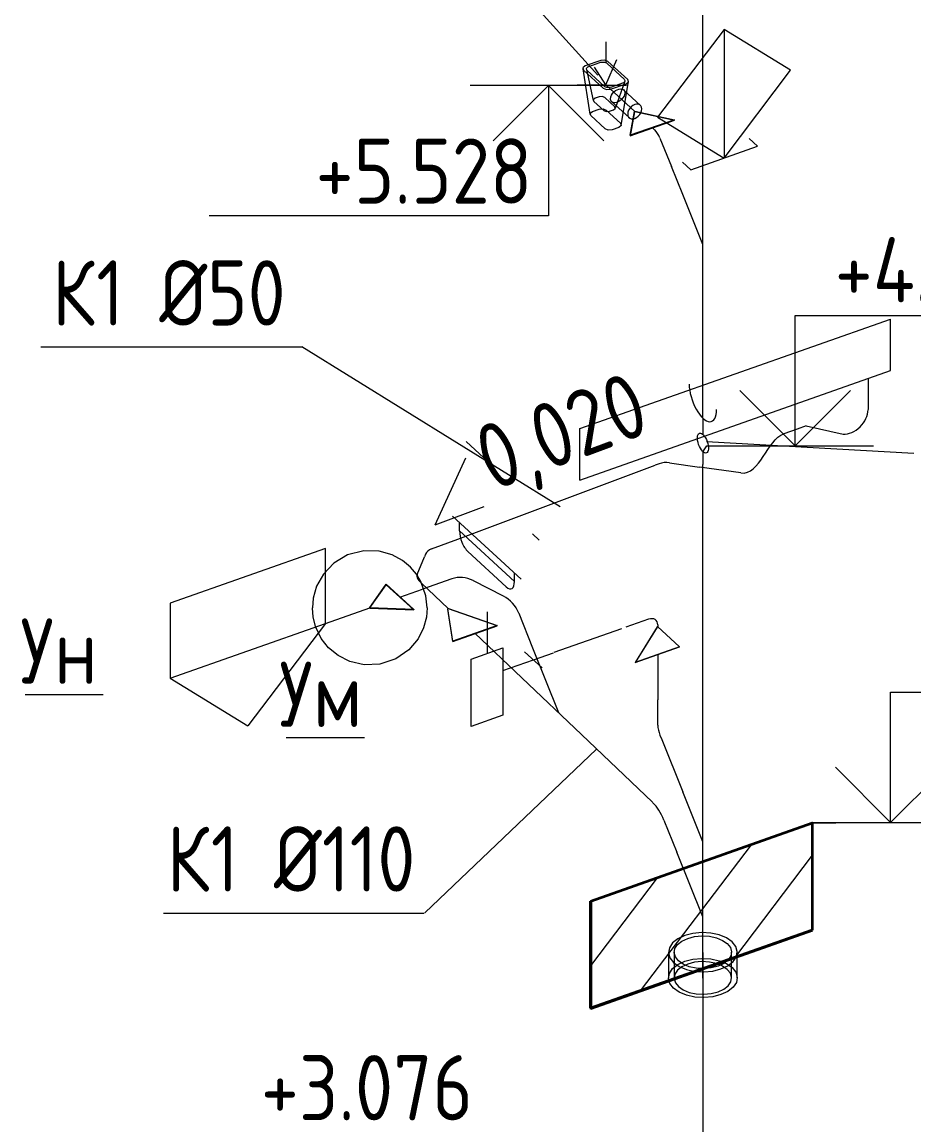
# Model space of a CAD drawing. Header units: millimetres. Extents: x 56023 to 81647, y 35036 to 59756.
# Drawn here: x 56595 to 58304, y 48591 to 50705 of the extents above; entities that cross this region are included whole.
import ezdxf

# ---------------------------------------------------------------- set-up
doc = ezdxf.new("R2010")
doc.units = ezdxf.units.MM
for name, color, linetype, lineweight in [('Арматура трубопроводов', 7, 'Continuous', 20), ('Высотные отметки', 7, 'Continuous', 9), ('Гибкие трубы', 7, 'Continuous', 20), ('Марки сантехнических приборов', 7, 'Continuous', 20), ('Марки соединительных деталей трубопроводов', 7, 'Continuous', 20), ('Марки труб', 7, 'Continuous', 20), ('Обобщенные модели', 7, 'Continuous', 20), ('Сантехнические приборы', 7, 'Continuous', 20), ('Соединительные детали трубопроводов', 7, 'Continuous', 20), ('Типовые аннотации', 7, 'Continuous', 20), ('Трубы', 7, 'Continuous', 20)]:
    doc.layers.add(name, color=color, linetype=linetype, lineweight=lineweight)
doc.styles.add('GOST Common', font='GOST Common.ttf', dxfattribs={"width": 0.9, "height": 125})
doc.styles.add('ISOCPEUR', font='isocpeur.ttf', dxfattribs={"width": 0.85, "height": 125})

# ---------------------------------------------------------------- blocks, each defined once
blk = doc.blocks.new('VK__SAN__Поддон душевой в ПУИ 800 х 800 с краном_ГОСТ_R21 - 900x900 С Краном-2723691-О_Схема систем К1_К2_ АБК')
at = {"layer": 'Сантехнические приборы', "lineweight": 9}
for p, q in [((57663.5, 49925.4), (58258.7, 50135.4)), ((58258.7, 50036.8), (58258.7, 50135.4)), ((57663.5, 49826.8), (58258.7, 50036.8)), ((58216.1, 50021.8), (58216.1, 50013.6)), ((57663.5, 49826.8), (57663.5, 49925.4))]:
    blk.add_line(p, q, dxfattribs=at)
blk = doc.blocks.new('VK__SAN__СПМ_Сифон с выпуском для мелких душевых поддонов_ГОСТ_R21 - тип СПМ-1352582-О_Схема систем К1_К2_ АБК')
at = {"layer": 'Сантехнические приборы', "lineweight": 9}
for p, q in [((58217.4, 46762.2), (58217.4, 46747.4)), ((58217.4, 46747.4), (58217.4, 46710.2)), ((58081.3, 46673.1), (58055.8, 46664.1)), ((58098.4, 46679.1), (58081.3, 46673.1)), ((58098.4, 46679.1), (58169.5, 46663.3))]:
    blk.add_line(p, q, dxfattribs=at)
blk.add_ellipse((58183.4, 46698.2), major_axis=(27.1, 29.4), ratio=0.698561, start_param=3.642491, end_param=5.634278, dxfattribs=at)
blk = doc.blocks.new('VK__SAN__Смеситель двухрукояточный с аэратором настенный_ГОСТ_R21 - Для душа-2723659-О_Схема систем К1_К2_ АБК')
at = {"layer": 'Сантехнические приборы', "lineweight": 9}
for p, q in [((57936, 47444), (57808.5, 47275.8)), ((57936, 47444), (57936, 47197.5)), ((58063.5, 47365.8), (57936, 47444)), ((57936, 47197.5), (58063.5, 47365.8)), ((57808.5, 47275.8), (57936, 47197.5)), ((57999.8, 47220), (57984, 47234.6)), ((57872.2, 47175), (57999.8, 47220)), ((57872.2, 47175), (57856.4, 47189.6))]:
    blk.add_line(p, q, dxfattribs=at)
blk = doc.blocks.new('VK__SAN__Унитаз подвесной с инсталляцией_R21 - Унитаз подвесной с инсталляцией-3936686-О_Схема систем К1_К2_ АБК')
at = {"layer": 'Сантехнические приборы', "lineweight": 9}
for p, q in [((57445.5, 49900.4), (57487.6, 49861.6)), ((57176.1, 49551.9), (57261.1, 49581.9))]:
    blk.add_line(p, q, dxfattribs=at)
blk = doc.blocks.new('VK__SAN__Умывальник полукруглый с гофрированным выпуском_ГОСТ_R21 - Умывальник 3-й величиныс гофрированным выпуском-3695596-О_Схема систем К1_К2_ АБК')
at = {"layer": 'Сантехнические приборы', "lineweight": 9}
blk.add_line((57572.6, 49723.9), (57585.8, 49711.8), dxfattribs=at)
blk = doc.blocks.new('VK__SAN__СБУ_Сифон бутылочный унифицированный_ГОСТ_R21 - С гофрированным выпуском_ DN40-2017988-О_Схема систем К1_К2_ АБК')
at = {"layer": 'Сантехнические приборы', "lineweight": 9}
for p, q in [((57485.7, 49574), (57485.7, 49494.3)), ((57455, 49483.5), (57516.3, 49505.1)), ((57516.3, 49505.1), (57516.3, 49376.1)), ((57574.7, 49482.1), (57613.2, 49495.7)), ((57455, 49354.5), (57455, 49483.5)), ((57516.3, 49461.5), (57574.7, 49482.1)), ((57516.3, 49376.1), (57455, 49354.5))]:
    blk.add_line(p, q, dxfattribs=at)
at = {"layer": 'Сантехнические приборы'}
blk.add_line((57557.4, 49497.5), (57591.1, 49466.5), dxfattribs=at)
blk = doc.blocks.new('ADSK_ППР_Переход канализационный - Переход канализационный-1355789-О_Схема систем К1_К2_ АБК')
at = {"layer": 'Соединительные детали трубопроводов', "color": 24, "true_color": 0xa52900}
for p, q in [((57269.8, 46413.1), (57301.6, 46457.5)), ((57269.8, 46412.3), (57301.6, 46456.7)), ((57301.6, 46456.7), (57301.6, 46457.5)), ((57301.6, 46457.5), (57354.2, 46409)), ((57354.2, 46408.2), (57301.6, 46456.7)), ((57269.8, 46413.1), (57269.8, 46412.3)), ((57270.4, 46412.6), (57269.8, 46413.1)), ((57269.8, 46412.3), (57270.4, 46411.8)), ((57270.4, 46411.8), (57270.4, 46412.6)), ((57354.2, 46409), (57270.4, 46412.6)), ((57270.4, 46411.8), (57354.2, 46408.2)), ((57354.2, 46409), (57354.2, 46408.2))]:
    blk.add_line(p, q, dxfattribs=at)
for points in [[(57380.1, 46412.5, 0), (57377.7, 46435.5, 0), (57368.1, 46462.5, 0), (57359.4, 46476.7, 0), (57348, 46490.1, 0), (57332.8, 46502.8, 0), (57312.9, 46513.8, 0), (57287.8, 46521, 0), (57258.4, 46521.8, 0), (57227.5, 46513.9, 0), (57200.8, 46497.9, 0), (57181, 46477, 0), (57168.2, 46454, 0), (57161.6, 46430.8, 0), (57160.1, 46412.5, 0)], [(57380.1, 46412.5, 0), (57378.6, 46394.3, 0), (57373.2, 46374.2, 0), (57362.5, 46352.8, 0), (57345, 46331.9, 0), (57320.1, 46314.5, 0), (57289.4, 46304.2, 0), (57259.1, 46303, 0), (57231.9, 46309.3, 0), (57209.2, 46320.8, 0), (57191.1, 46335.9, 0), (57177.1, 46353.7, 0), (57166.2, 46376.4, 0), (57161.5, 46395.2, 0), (57160.1, 46411.9, 0), (57160.1, 46412.5, 0)]]:
    blk.add_polyline3d(points, dxfattribs=at)
blk = doc.blocks.new('ADSK_ППР_Отвод канализационный_Составной - Отвод раструбный-3766454-О_Схема систем К1_К2_ АБК')
at = {"layer": 'Соединительные детали трубопроводов', "color": 24, "true_color": 0xa52900}
for p, q in [((57803.8, 46042.9), (57802.9, 46043.8)), ((57824.8, 46009.7), (57849.6, 45948.1))]:
    blk.add_line(p, q, dxfattribs=at)
blk.add_ellipse((57803.2, 45995.9), major_axis=(-19.3, 54.6), ratio=0.432419, start_param=4.813292, end_param=5.578693, dxfattribs=at)
blk = doc.blocks.new('ADSK_ППР_Тройник канализационный_Составной - Тройник канализационный-V2-О_Схема систем К1_К2_ АБК')
at = {"layer": 'Соединительные детали трубопроводов', "color": 24, "true_color": 0xa52900}
for p, q in [((57899.5, 45824.3), (57849.6, 45948.1)), ((57899.5, 45756.1), (57899.5, 45934.4))]:
    blk.add_line(p, q, dxfattribs=at)
blk = doc.blocks.new('ADSK_ППР_Тройник канализационный_Составной - Тройник канализационный-3766456-О_Схема систем К1_К2_ АБК')
at = {"layer": 'Соединительные детали трубопроводов', "color": 24, "true_color": 0xa52900}
for p, q in [((57899.5, 45968.1), (57860.8, 46064.2)), ((57899.5, 45934.4), (57899.5, 46042.9))]:
    blk.add_line(p, q, dxfattribs=at)
blk = doc.blocks.new('VK__SAN__HL21_Воронка капельная_HL_R21 - DN32-4023126-О_Схема систем К1_К2_ АБК')
at = {"layer": 'Сантехнические приборы', "color": 24, "lineweight": 9, "true_color": 0xa52900}
for p, q in [((57706.8, 47281.4), (57706.8, 47240.3)), ((57706.8, 47199.3), (57685.5, 47232.8)), ((57706.8, 47199.3), (57728, 47247.8)), ((57706.8, 47199.3), (57706.8, 47198.4)), ((57706.8, 47199.3), (57762.6, 47147.9))]:
    blk.add_line(p, q, dxfattribs=at)
at = {"layer": 'Сантехнические приборы', "color": 24, "true_color": 0xa52900}
for p, q in [((57697.4, 47245.7), (57667.7, 47235.2)), ((57674.6, 47234.3), (57695.8, 47241.8)), ((57709.6, 47239.9), (57742.2, 47209.9)), ((57749.1, 47209), (57711.2, 47243.9)), ((57663, 47229.8), (57676.7, 47142.6)), ((57664.4, 47227.4), (57702.3, 47192.5)), ((57669.9, 47228.7), (57682.9, 47168.9)), ((57704, 47196.4), (57671.3, 47226.4)), ((57716.1, 47190.6), (57745.9, 47201.1)), ((57739, 47202), (57717.7, 47194.5)), ((57743.5, 47205.8), (57725.3, 47153.8)), ((57736.8, 47121.8), (57750.5, 47205.4)), ((57694.3, 47176.1), (57686.6, 47173.4)), ((57724.2, 47157.1), (57705.3, 47174.6)), ((57773.4, 47159.6), (57741.1, 47189.3)), ((57681.4, 47147.9), (57694.2, 47152.4)), ((57684, 47167.1), (57703, 47149.6)), ((57708, 47150.6), (57735.3, 47125.4)), ((57714, 47148.2), (57721.6, 47150.9)), ((57718.5, 47166.7), (57751.7, 47136.1)), ((57705.6, 47114.9), (57678.2, 47140.1)), ((57732.1, 47117.5), (57719.3, 47113))]:
    blk.add_line(p, q, dxfattribs=at)
for points in [[(57667.7, 47235.2, 0), (57663.2, 47231.7, 0), (57664.4, 47227.4, 0)], [(57671.3, 47226.4, 0), (57670.4, 47227.6, 0), (57669.9, 47228.8, 0), (57669.9, 47230.1, 0), (57670.4, 47231.4, 0), (57671.4, 47232.5, 0), (57672.8, 47233.5, 0), (57674.6, 47234.3, 0)], [(57695.8, 47241.8, 0), (57697.8, 47242.3, 0), (57700, 47242.6, 0), (57702.3, 47242.6, 0), (57704.4, 47242.3, 0), (57706.5, 47241.7, 0), (57708.2, 47240.9, 0), (57709.6, 47239.9, 0)], [(57711.2, 47243.9, 0), (57705, 47246.4, 0), (57697.4, 47245.7, 0)], [(57702.3, 47192.5, 0), (57708.5, 47189.9, 0), (57716.1, 47190.6, 0)], [(57717.7, 47194.5, 0), (57715.7, 47194, 0), (57713.5, 47193.7, 0), (57711.3, 47193.7, 0), (57709.1, 47194, 0), (57707.1, 47194.6, 0), (57705.3, 47195.4, 0), (57704, 47196.4, 0)], [(57716.7, 47176, 0), (57718, 47179.3, 0), (57720, 47182.5, 0), (57722.6, 47185.4, 0), (57725.7, 47187.9, 0), (57728.9, 47189.7, 0), (57732.3, 47190.9, 0), (57735.5, 47191.3, 0), (57738.3, 47190.9, 0), (57740.7, 47189.8, 0), (57742.3, 47187.9, 0), (57743.3, 47185.4, 0)], [(57742.2, 47209.9, 0), (57743.2, 47208.7, 0), (57743.7, 47207.5, 0), (57743.6, 47206.2, 0), (57743.1, 47205, 0), (57742.1, 47203.8, 0), (57740.7, 47202.8, 0), (57739, 47202, 0)], [(57745.9, 47201.1, 0), (57750.3, 47204.6, 0), (57749.1, 47209, 0)], [(57686.6, 47173.4, 0), (57683, 47170.5, 0), (57684, 47167.1, 0)], [(57705.3, 47174.6, 0), (57700.3, 47176.6, 0), (57694.3, 47176.1, 0)], [(57716.2, 47173.2, 0), (57716.4, 47174.6, 0), (57716.7, 47176, 0)], [(57717, 47168.7, 0), (57716.3, 47170.8, 0), (57716.2, 47173.2, 0)], [(57742, 47177.5, 0), (57740, 47174.1, 0), (57737.3, 47171, 0), (57734.2, 47168.4, 0), (57730.8, 47166.4, 0), (57727.3, 47165.1, 0), (57723.9, 47164.7, 0), (57721, 47165.2, 0), (57718.6, 47166.6, 0), (57717, 47168.7, 0)], [(57743.4, 47182.8, 0), (57743, 47180.2, 0), (57742, 47177.5, 0)], [(57743.3, 47185.4, 0), (57743.4, 47184.2, 0), (57743.4, 47182.8, 0)], [(57678.2, 47140.1, 0), (57677, 47144.4, 0), (57681.4, 47147.9, 0)], [(57694.2, 47152.4, 0), (57701.7, 47153.1, 0), (57708, 47150.6, 0)], [(57703, 47149.6, 0), (57707.9, 47147.6, 0), (57714, 47148.2, 0)], [(57721.6, 47150.9, 0), (57725.2, 47153.7, 0), (57724.2, 47157.1, 0)], [(57776.2, 47152.7, 0), (57775.7, 47155.9, 0), (57774.3, 47158.6, 0), (57772.2, 47160.6, 0), (57769.4, 47161.7, 0), (57766.1, 47161.8, 0), (57762.6, 47161, 0), (57759, 47159.3, 0), (57755.8, 47156.9, 0), (57752.9, 47153.8, 0), (57750.8, 47150.3, 0), (57749.4, 47146.6, 0), (57749, 47143.1, 0)], [(57749, 47143.1, 0), (57749.4, 47139.8, 0), (57750.8, 47137.1, 0), (57752.9, 47135.2, 0), (57755.8, 47134.1, 0), (57759, 47133.9, 0), (57762.6, 47134.7, 0), (57766.1, 47136.4, 0), (57769.4, 47138.9, 0), (57772.2, 47142, 0), (57774.3, 47145.5, 0), (57775.7, 47149.1, 0), (57776.2, 47152.7, 0)], [(57719.3, 47113, 0), (57711.8, 47112.3, 0), (57705.6, 47114.9, 0)], [(57735.3, 47125.4, 0), (57736.6, 47121.1, 0), (57732.1, 47117.5, 0)]]:
    blk.add_polyline3d(points, dxfattribs=at)
blk = doc.blocks.new('ADSK_ППР_Ревизия канализационная - Ревизия-1073155-О_Схема систем К1_К2_ АБК')
at = {"layer": 'Соединительные детали трубопроводов', "color": 24, "true_color": 0xa52900}
for p, q in [((57899.5, 46740.9), (57899.5, 46709.7)), ((57899.5, 46676.9), (57899.5, 46652.2))]:
    blk.add_line(p, q, dxfattribs=at)
blk.add_ellipse((57899.5, 46782), major_axis=(-16.6, 47.2), ratio=0.432419, start_param=0.886301, end_param=4.027894, dxfattribs=at)
blk.add_ellipse((57899.5, 46693.3), major_axis=(-6.7, 18.9), ratio=0.432419, dxfattribs=at)
blk = doc.blocks.new('ADSK_ППР_Переход канализационный - Переход канализационный-2018197-О_Схема систем К1_К2_ АБК')
at = {"layer": 'Соединительные детали трубопроводов', "color": 24, "true_color": 0xa52900}
for p, q in [((57410.8, 49580.2), (57411.7, 49580.5)), ((57419.9, 49518.1), (57410.8, 49580.2)), ((57410.8, 49579.4), (57410.8, 49580.2)), ((57411.7, 49579.7), (57410.8, 49579.4)), ((57419.9, 49517.3), (57410.8, 49579.4)), ((57411.7, 49580.5), (57411.7, 49579.7)), ((57411.7, 49580.5), (57504.9, 49548.1)), ((57504.9, 49547.3), (57411.7, 49579.7)), ((57504.9, 49548.1), (57419.9, 49518.1)), ((57419.9, 49517.3), (57504.9, 49547.3)), ((57504.9, 49547.3), (57504.9, 49548.1)), ((57419.9, 49518.1), (57419.9, 49517.3))]:
    blk.add_line(p, q, dxfattribs=at)
blk = doc.blocks.new('ADSK_ППР_Тройник канализационный_Составной - Тройник канализационный-3766502-О_Схема систем К1_К2_ АБК')
at = {"layer": 'Соединительные детали трубопроводов', "color": 24, "true_color": 0xa52900}
for p, q in [((57623.1, 49380.3), (57573.7, 49504.3)), ((57666.8, 49338.7), (57552.6, 49447.4))]:
    blk.add_line(p, q, dxfattribs=at)
blk = doc.blocks.new('ADSK_ППР_Отвод канализационный_Составной - Отвод раструбный-3766513-О_Схема систем К1_К2_ АБК')
at = {"layer": 'Соединительные детали трубопроводов', "color": 24, "true_color": 0xa52900}
for p, q in [((57418.2, 49637.4), (57362, 49617.5)), ((57459.3, 49634), (57460.1, 49633.5)), ((57517.1, 49604.4), (57460.1, 49633.5)), ((57546.7, 49571.6), (57547.1, 49570.7))]:
    blk.add_line(p, q, dxfattribs=at)
for centre, start_param, end_param in [((57439.6, 49583.8), 5.298006, 6.083406), ((57497.5, 49554.2), 4.512607, 5.298006)]:
    blk.add_ellipse(centre, major_axis=(-30.8, 49), ratio=0.897405, start_param=start_param, end_param=end_param, dxfattribs=at)
blk = doc.blocks.new('VK__GM__УГО_Пол для схемы_R21 - UD_УГО пола B1_1 L_500_H_250-V5-О_Схема систем К1_К2_ АБК')
at = {"layer": 'Обобщенные модели', "lineweight": 9}
h = blk.add_hatch(dxfattribs=at)
h.set_pattern_fill('FP_7', color=256, style=0, pattern_type=2)
h.set_pattern_definition([(29.688, (63250.97, 41228.14), (-106.0659, 60.4696), [])])
h.paths.add_polyline_path([(57684.5, 49019), (57684, 49019.5), (58109.1, 49169.5), (58109.6, 49169)])
h = blk.add_hatch(dxfattribs=at)
h.set_pattern_fill('FP_6', color=256, style=0, pattern_type=2)
h.set_pattern_definition([(52.835, (55593.18, 57116.35), (-90.1847, 55.314), [])])
h.paths.add_polyline_path([(58109.6, 49169), (58109.6, 48963.6), (57684.5, 48813.6), (57684.5, 49019)])
h = blk.add_hatch(dxfattribs=at)
h.set_pattern_fill('FP_8', color=256, style=0, pattern_type=2)
h.set_pattern_definition([(32.616, (65342.28, 50801.57), (-55.8256, 138.5568), [])])
h.paths.add_polyline_path([(57684.5, 48813.6), (57684, 48814.1), (57684, 49019.5), (57684.5, 49019)])
at = {"layer": 'Обобщенные модели', "lineweight": 35}
for p, q in [((57684, 49019.5), (58109.1, 49169.5)), ((58109.6, 49169), (57684.5, 49019)), ((58109.1, 49169.5), (58109.1, 48964.1)), ((58109.6, 49169), (58109.1, 49169.5)), ((58109.6, 48963.6), (58109.6, 49169)), ((57684, 48814.1), (57684, 49019.5)), ((57684, 49019.5), (57684.5, 49019)), ((57684.5, 49019), (57684.5, 48813.6)), ((58109.1, 48964.1), (57684, 48814.1)), ((57684.5, 48813.6), (58109.6, 48963.6)), ((58109.1, 48964.1), (58109.6, 48963.6)), ((57684, 48814.1), (57684.5, 48813.6))]:
    blk.add_line(p, q, dxfattribs=at)
blk = doc.blocks.new('VK__SAN__УГО_Умывальник_3D_R21 - УГО-3687352-О_Схема систем К1_К2_ АБК')
at = {"layer": 'Сантехнические приборы', "lineweight": 9}
for p, q in [((57416.8, 46597.5), (57548.4, 46476.4)), ((57430, 46569), (57430, 46585.4)), ((57430, 46569), (57535.3, 46472)), ((57445.8, 46529.8), (57519.5, 46461.9)), ((57535.3, 46472), (57535.3, 46488.5))]:
    blk.add_line(p, q, dxfattribs=at)
for centre, start_param, end_param in [((57445.8, 46554.4), 0.886301, 2.457098), ((57519.5, 46486.6), 2.457098, 4.027894)]:
    blk.add_ellipse(centre, major_axis=(-10, 28.3), ratio=0.432419, start_param=start_param, end_param=end_param, dxfattribs=at)
blk = doc.blocks.new('VK__SAN__УГО_Унитаз_R21 - УГО-2401565-О_Схема систем К1_К2_ АБК')
at = {"layer": 'Сантехнические приборы', "lineweight": 9}
for p, q in [((57185.1, 46526.2), (56887.5, 46421.2)), ((57185.1, 46382.5), (57185.1, 46526.2)), ((56887.5, 46421.2), (56887.5, 46277.4)), ((56887.5, 46277.4), (57185.1, 46382.5)), ((57185.1, 46382.5), (57036.3, 46186.2)), ((56887.5, 46277.4), (57036.3, 46186.2))]:
    blk.add_line(p, q, dxfattribs=at)
blk = doc.blocks.new('ADSK_ППР_Переход канализационный - Переход канализационный-2567542-О_Схема систем К1_К2_ АБК')
at = {"layer": 'Соединительные детали трубопроводов', "color": 24, "true_color": 0xa52900}
for p, q in [((57760.1, 50487.6), (57768.5, 50533.5)), ((57768.5, 50532.7), (57760.1, 50486.8)), ((57768.5, 50533.5), (57769.3, 50533.8)), ((57768.5, 50532.7), (57768.5, 50533.5)), ((57769.3, 50533), (57768.5, 50532.7)), ((57769.3, 50533.8), (57769.3, 50533)), ((57769.3, 50533.8), (57845.1, 50517.6)), ((57769.3, 50533), (57845.1, 50516.8)), ((57845.1, 50517.6), (57760.1, 50487.6)), ((57760.1, 50486.8), (57845.1, 50516.8)), ((57845.1, 50516.8), (57845.1, 50517.6)), ((57760.1, 50487.6), (57760.1, 50486.8))]:
    blk.add_line(p, q, dxfattribs=at)
blk = doc.blocks.new('ADSK_ППР_Отвод канализационный_Составной - Отвод раструбный-3766732-О_Схема систем К1_К2_ АБК')
at = {"layer": 'Соединительные детали трубопроводов', "color": 24, "true_color": 0xa52900}
for p, q in [((57379.5, 49694.7), (57429.7, 49713.5)), ((57367.7, 49685), (57365.7, 49679.7)), ((57352.1, 49645.5), (57365.7, 49679.7)), ((57355.4, 49633.7), (57360.1, 49629.1))]:
    blk.add_line(p, q, dxfattribs=at)
for centre, start_param, end_param in [((57393.4, 49681.6), 2.11943, 2.904609), ((57377.7, 49642.1), 2.904609, 3.689788)]:
    blk.add_ellipse(centre, major_axis=(26.3, 0.3), ratio=0.593306, start_param=start_param, end_param=end_param, dxfattribs=at)
blk = doc.blocks.new('ADSK_ППР_Отвод канализационный_Составной - Отвод раструбный-3766735-О_Схема систем К1_К2_ АБК')
at = {"layer": 'Соединительные детали трубопроводов', "color": 24, "true_color": 0xa52900}
for p, q in [((57815.7, 49857.9), (57808, 49855)), ((57835.6, 49859.8), (57893.1, 49851.6))]:
    blk.add_line(p, q, dxfattribs=at)
blk.add_ellipse((57829.6, 49844.4), major_axis=(-26.3, 0), ratio=0.604684, start_param=4.481564, end_param=5.267567, dxfattribs=at)
blk = doc.blocks.new('VK__PA__ПМ_Муфта ротивопожарная_Огнеза_R21 - Противопожарная муфта _ОГРАКС-ПМ-110_-2728491-О_Схема систем К1_К2_ АБК')
at = {"layer": 'Арматура трубопроводов'}
for p, q in [((57833.4, 48921.6), (57833.4, 48872.3)), ((57844.4, 48921.6), (57844.4, 48872.3)), ((57899.5, 48872.2), (57899.5, 48921.5)), ((57954.4, 48872.3), (57954.4, 48921.6)), ((57965.4, 48872.3), (57965.4, 48921.6))]:
    blk.add_line(p, q, dxfattribs=at)
for points in [[(57864.7, 48953.5, 0), (57851.3, 48947.3, 0), (57841.3, 48939.4, 0), (57835.2, 48930.2, 0), (57833.4, 48920.4, 0), (57836.2, 48910.7, 0), (57843.3, 48901.7, 0), (57854.2, 48894.1, 0), (57868.2, 48888.4, 0), (57884.3, 48884.9, 0), (57901.4, 48883.9, 0), (57918.4, 48885.5, 0), (57934.1, 48889.6, 0)], [(57928.4, 48894.9, 0), (57915.3, 48891.5, 0), (57901.1, 48890.2, 0), (57886.8, 48891, 0), (57873.4, 48893.9, 0), (57861.7, 48898.7, 0), (57852.6, 48905, 0), (57846.7, 48912.5, 0), (57844.4, 48920.6, 0), (57845.9, 48928.7, 0), (57851, 48936.4, 0), (57859.3, 48943, 0), (57870.5, 48948.2, 0)], [(57934.1, 48889.6, 0), (57947.5, 48895.8, 0), (57957.5, 48903.7, 0), (57963.6, 48912.9, 0), (57965.4, 48922.7, 0), (57962.6, 48932.4, 0), (57955.5, 48941.4, 0), (57944.6, 48949, 0), (57930.6, 48954.7, 0), (57914.5, 48958.2, 0), (57897.4, 48959.2, 0), (57880.4, 48957.6, 0), (57864.7, 48953.5, 0)], [(57870.5, 48948.2, 0), (57883.5, 48951.6, 0), (57897.7, 48952.9, 0), (57912, 48952.1, 0), (57925.4, 48949.2, 0), (57937.1, 48944.4, 0), (57946.2, 48938.1, 0), (57952.1, 48930.6, 0), (57954.4, 48922.5, 0), (57952.9, 48914.4, 0), (57947.9, 48906.7, 0), (57939.5, 48900.1, 0), (57928.4, 48894.9, 0)], [(57934.1, 48840.3, 0), (57918.4, 48836.2, 0), (57901.4, 48834.6, 0), (57884.3, 48835.6, 0), (57868.2, 48839.1, 0), (57854.2, 48844.8, 0), (57843.3, 48852.5, 0), (57836.2, 48861.4, 0), (57833.4, 48871.1, 0), (57835.2, 48880.9, 0), (57841.3, 48890.1, 0), (57851.3, 48898, 0), (57864.7, 48904.3, 0)], [(57864.7, 48904.3, 0), (57880.4, 48908.3, 0), (57897.4, 48909.9, 0), (57914.5, 48908.9, 0), (57930.6, 48905.4, 0), (57944.6, 48899.7, 0), (57955.5, 48892.1, 0), (57962.6, 48883.1, 0), (57965.4, 48873.4, 0), (57963.6, 48863.6, 0), (57957.5, 48854.5, 0), (57947.5, 48846.5, 0), (57934.1, 48840.3, 0)], [(57928.4, 48845.6, 0), (57939.5, 48850.8, 0), (57947.9, 48857.4, 0), (57952.9, 48865.1, 0), (57954.4, 48873.2, 0), (57952.1, 48881.3, 0), (57946.2, 48888.8, 0), (57937.1, 48895.1, 0), (57925.4, 48899.9, 0), (57912, 48902.8, 0), (57897.7, 48903.6, 0), (57883.5, 48902.3, 0), (57870.5, 48898.9, 0)], [(57870.5, 48898.9, 0), (57859.3, 48893.7, 0), (57851, 48887.1, 0), (57845.9, 48879.4, 0), (57844.4, 48871.3, 0), (57846.7, 48863.2, 0), (57852.6, 48855.8, 0), (57861.7, 48849.4, 0), (57873.4, 48844.6, 0), (57886.8, 48841.7, 0), (57901.1, 48840.9, 0), (57915.3, 48842.2, 0), (57928.4, 48845.6, 0)]]:
    blk.add_polyline3d(points, dxfattribs=at)
blk = doc.blocks.new('ADSK_ППР_Отвод канализационный - Отвод раструбный-V40-О_Схема систем К1_К2_ АБК')
at = {"layer": 'Соединительные детали трубопроводов', "color": 24, "true_color": 0xa52900}
for p, q in [((57795.1, 49559.9), (57751.8, 49544.6)), ((57813, 49548.9), (57813, 49545.7))]:
    blk.add_line(p, q, dxfattribs=at)
blk.add_ellipse((57795.1, 49542.6), major_axis=(14.3, 15.5), ratio=0.698564, start_param=5.634284, end_param=7.20508, dxfattribs=at)
blk = doc.blocks.new('ADSK_ППР_Переход канализационный - Переход канализационный-3974581-О_Схема систем К1_К2_ АБК')
at = {"layer": 'Соединительные детали трубопроводов', "color": 24, "true_color": 0xa52900}
for p, q in [((57811.5, 49545.5), (57769.4, 49477.2)), ((57812, 49545), (57769.9, 49476.8)), ((57812.3, 49545.8), (57811.5, 49545.5)), ((57811.5, 49545.5), (57812, 49545)), ((57812, 49545), (57812.9, 49545.3)), ((57812.9, 49545.3), (57812.3, 49545.8)), ((57854.4, 49507.3), (57812.3, 49545.8)), ((57812.9, 49545.3), (57854.9, 49506.8)), ((57769.4, 49477.2), (57854.4, 49507.3)), ((57854.9, 49506.8), (57769.9, 49476.8)), ((57854.4, 49507.3), (57854.9, 49506.8)), ((57769.9, 49476.8), (57769.4, 49477.2))]:
    blk.add_line(p, q, dxfattribs=at)
blk = doc.blocks.new('ADSK_ППР_Отвод канализационный_Составной - Отвод раструбный-V41-О_Схема систем К1_К2_ АБК')
at = {"layer": 'Соединительные детали трубопроводов', "color": 24, "true_color": 0xa52900}
for p, q in [((57813, 49356.9), (57813, 49405.4)), ((57817.1, 49337.9), (57820.5, 49329.5))]:
    blk.add_line(p, q, dxfattribs=at)
blk.add_ellipse((57826.9, 49344.1), major_axis=(-8.8, 24.8), ratio=0.432419, start_param=0.886301, end_param=1.671699, dxfattribs=at)
blk = doc.blocks.new('ADSK_ППР_Отвод канализационный_Составной - Отвод раструбный-V42-О_Схема систем К1_К2_ АБК')
at = {"layer": 'Соединительные детали трубопроводов', "color": 24, "true_color": 0xa52900}
for p, q in [((57807.4, 50497.8), (57802.6, 50502.2)), ((57817.2, 50482.4), (57839.2, 50427.9))]:
    blk.add_line(p, q, dxfattribs=at)
blk.add_ellipse((57807.4, 50476.2), major_axis=(-8.8, 24.8), ratio=0.432419, start_param=4.813292, end_param=5.59869, dxfattribs=at)
blk = doc.blocks.new('VK__AP__М_Труба_Имя системы_Внешний Диаметр_R21 - 8-1766268-О_Схема систем К1_К2_ АБК')
at = {"layer": 'Марки труб'}
blk.add_line((66219.7, 45699.3), (66719.7, 45699.3), dxfattribs=at)
blk = doc.blocks.new('Высотные отметки - Стрелка вверх-261779-О_Схема систем К1_К2_ АБК')
at = {"layer": 'Типовые аннотации'}
for p, q in [((67651.5, 46110.5), (68301.5, 46110.5)), ((67651.5, 45860.5), (67651.5, 46110.5)), ((67651.5, 45860.5), (67545.5, 45966.5)), ((67651.5, 45860.5), (67757.6, 45966.5)), ((67501.5, 45860.5), (67801.5, 45860.5))]:
    blk.add_line(p, q, dxfattribs=at)
blk = doc.blocks.new('ADSK_M_Сантехприборы - Комментарий к типоразмеру-263963-О_Схема систем К1_К2_ АБК')
at = {"layer": 'Марки сантехнических приборов'}
blk.add_line((68131.7, 53196.8), (68281.7, 53196.8), dxfattribs=at)
blk = doc.blocks.new('ADSK_M_Трубы_Уклоны - Проект_0_0Х0_Знак слева-264625-О_Схема систем К1_К2_ АБК')
at = {"layer": 'Марки труб'}
for q in [(65173.1, 52937), (65106, 52862.9)]:
    blk.add_line((65031.9, 52930), q, dxfattribs=at)

msp = doc.modelspace()

# ---------------------------------------------------------------- linework, layer by layer
at = {"layer": 'Высотные отметки', "lineweight": 20}
for p, q in [((57713.1, 50584.6), (57603.3, 50583.4)), ((57899.5, 49881.1), (57906.8, 49892.5)), ((57906.8, 49892.5), (58076.5, 49892.5)), ((58109, 49168.8), (58200.4, 49170.2)), ((58200.4, 49170.2), (58259.3, 49170.2))]:
    msp.add_line(p, q, dxfattribs=at)
at = {"layer": 'Гибкие трубы', "color": 24, "true_color": 0xa52900}
msp.add_open_spline([(57971.9, 49840.4), (58008.7, 49835.1), (58022.5, 49904.2), (58054.6, 49915.5)], degree=3, dxfattribs=at)
at = {"layer": 'Марки сантехнических приборов'}
msp.add_line((57698.2, 50602.9), (57474.5, 50850), dxfattribs=at)
at = {"layer": 'Марки соединительных деталей трубопроводов'}
msp.add_line((57906.1, 49900.9), (58303.9, 49878.4), dxfattribs=at)
at = {"layer": 'Марки труб'}
for p, q in [((57626.1, 49775.2), (57130.5, 50081.9)), ((57695.5, 49310.9), (57366.7, 48996.9))]:
    msp.add_line(p, q, dxfattribs=at)
at = {"layer": 'Трубы', "color": 24, "true_color": 0xa52900}
for p, q in [((57899.5, 50353), (57899.9, 51552.4)), ((57860.8, 50374.3), (57839.2, 50427.9)), ((57899.5, 49945.2), (57899.5, 50244.5)), ((57429.7, 49713.5), (57808, 49855)), ((57899.5, 49208.1), (57899.5, 49856.5)), ((57971.9, 49840.4), (57893.1, 49851.6)), ((57411.3, 49580.4), (57360.1, 49629.1)), ((57318.9, 49602.3), (57362, 49617.5)), ((57573.7, 49504.3), (57547.1, 49570.7)), ((57743.2, 49541.6), (57613.6, 49495.9)), ((57552.6, 49447.4), (57462.5, 49533.2)), ((57813, 49492.3), (57813, 49405.4)), ((57802.9, 49209), (57666.8, 49338.7)), ((57820.5, 49329.5), (57860.8, 49229.4)), ((57899.5, 48921.4), (57899.5, 48416.4))]:
    msp.add_line(p, q, dxfattribs=at)

# ---------------------------------------------------------------- block references
at = {"layer": 'Арматура трубопроводов'}
msp.add_blockref('VK__PA__ПМ_Муфта ротивопожарная_Огнеза_R21 - Противопожарная муфта _ОГРАКС-ПМ-110_-2728491-О_Схема систем К1_К2_ АБК', (0, 0), dxfattribs=at)
at = {"layer": 'Высотные отметки', "lineweight": 20, "rotation": 180}
msp.add_blockref('Высотные отметки - Стрелка вверх-261779-О_Схема систем К1_К2_ АБК', (125254.8, 96443.8), dxfattribs=at)
at = {"layer": 'Высотные отметки', "lineweight": 20}
for p in [(-9575, 4032), (-9392.2, 3309.7)]:
    msp.add_blockref('Высотные отметки - Стрелка вверх-261779-О_Схема систем К1_К2_ АБК', p, dxfattribs=at)
at = {"layer": 'Марки сантехнических приборов'}
for p in [(-11531.4, -3780.9), (-11030.7, -3863.7)]:
    msp.add_blockref('ADSK_M_Сантехприборы - Комментарий к типоразмеру-263963-О_Схема систем К1_К2_ АБК', p, dxfattribs=at)
at = {"layer": 'Марки труб'}
for p in [(-9589.2, 4382.6), (-9354.3, 3297.5)]:
    msp.add_blockref('VK__AP__М_Труба_Имя системы_Внешний Диаметр_R21 - 8-1766268-О_Схема систем К1_К2_ АБК', p, dxfattribs=at)
at = {"layer": 'Марки труб', "rotation": 62.67061454833603}
msp.add_blockref('ADSK_M_Трубы_Уклоны - Проект_0_0Х0_Знак слева-264625-О_Схема систем К1_К2_ АБК', (74551.9, -32332.7), dxfattribs=at)
at = {"layer": 'Обобщенные модели'}
msp.add_blockref('VK__GM__УГО_Пол для схемы_R21 - UD_УГО пола B1_1 L_500_H_250-V5-О_Схема систем К1_К2_ АБК', (0, 0), dxfattribs=at)
at = {"layer": 'Сантехнические приборы'}
for name, p in [('VK__SAN__Смеситель двухрукояточный с аэратором настенный_ГОСТ_R21 - Для душа-2723659-О_Схема систем К1_К2_ АБК', (4, 3246.6)), ('VK__SAN__Поддон душевой в ПУИ 800 х 800 с краном_ГОСТ_R21 - 900x900 С Краном-2723691-О_Схема систем К1_К2_ АБК', (0, 0)), ('VK__SAN__СПМ_Сифон с выпуском для мелких душевых поддонов_ГОСТ_R21 - тип СПМ-1352582-О_Схема систем К1_К2_ АБК', (-1.3, 3251.5)), ('VK__SAN__Унитаз подвесной с инсталляцией_R21 - Унитаз подвесной с инсталляцией-3936686-О_Схема систем К1_К2_ АБК', (0, 0)), ('VK__SAN__УГО_Умывальник_3D_R21 - УГО-3687352-О_Схема систем К1_К2_ АБК', (3, 3160.2)), ('VK__SAN__Умывальник полукруглый с гофрированным выпуском_ГОСТ_R21 - Умывальник 3-й величиныс гофрированным выпуском-3695596-О_Схема систем К1_К2_ АБК', (0, 0)), ('VK__SAN__УГО_Унитаз_R21 - УГО-2401565-О_Схема систем К1_К2_ АБК', (-9, 3169.5)), ('VK__SAN__СБУ_Сифон бутылочный унифицированный_ГОСТ_R21 - С гофрированным выпуском_ DN40-2017988-О_Схема систем К1_К2_ АБК', (0, 0))]:
    msp.add_blockref(name, p, dxfattribs=at)
at = {"layer": 'Сантехнические приборы', "color": 24, "true_color": 0xa52900}
msp.add_blockref('VK__SAN__HL21_Воронка капельная_HL_R21 - DN32-4023126-О_Схема систем К1_К2_ АБК', (6.3, 3385.4), dxfattribs=at)
at = {"layer": 'Соединительные детали трубопроводов', "color": 24, "true_color": 0xa52900}
for name, p in [('ADSK_ППР_Переход канализационный - Переход канализационный-2567542-О_Схема систем К1_К2_ АБК', (0, 0)), ('ADSK_ППР_Отвод канализационный_Составной - Отвод раструбный-V42-О_Схема систем К1_К2_ АБК', (0, 0)), ('ADSK_ППР_Тройник канализационный_Составной - Тройник канализационный-3766456-О_Схема систем К1_К2_ АБК', (0, 4310.1)), ('ADSK_ППР_Ревизия канализационная - Ревизия-1073155-О_Схема систем К1_К2_ АБК', (0, 3204.3)), ('ADSK_ППР_Отвод канализационный_Составной - Отвод раструбный-3766735-О_Схема систем К1_К2_ АБК', (0, 0)), ('ADSK_ППР_Отвод канализационный_Составной - Отвод раструбный-3766732-О_Схема систем К1_К2_ АБК', (0, 0)), ('ADSK_ППР_Переход канализационный - Переход канализационный-1355789-О_Схема систем К1_К2_ АБК', (-9, 3169.5)), ('ADSK_ППР_Отвод канализационный_Составной - Отвод раструбный-3766513-О_Схема систем К1_К2_ АБК', (0, 0)), ('ADSK_ППР_Переход канализационный - Переход канализационный-2018197-О_Схема систем К1_К2_ АБК', (0, 0)), ('ADSK_ППР_Отвод канализационный - Отвод раструбный-V40-О_Схема систем К1_К2_ АБК', (0, 0)), ('ADSK_ППР_Переход канализационный - Переход канализационный-3974581-О_Схема систем К1_К2_ АБК', (0, 0)), ('ADSK_ППР_Тройник канализационный_Составной - Тройник канализационный-3766502-О_Схема систем К1_К2_ АБК', (0, 0)), ('ADSK_ППР_Отвод канализационный_Составной - Отвод раструбный-V41-О_Схема систем К1_К2_ АБК', (0, 0)), ('ADSK_ППР_Тройник канализационный_Составной - Тройник канализационный-3766456-О_Схема систем К1_К2_ АБК', (0, 3165.2)), ('ADSK_ППР_Отвод канализационный_Составной - Отвод раструбный-3766454-О_Схема систем К1_К2_ АБК', (0, 3165.2)), ('ADSK_ППР_Тройник канализационный_Составной - Тройник канализационный-V2-О_Схема систем К1_К2_ АБК', (0, 3165.2))]:
    msp.add_blockref(name, p, dxfattribs=at)

# ---------------------------------------------------------------- texts
at = {"layer": 'Высотные отметки', "lineweight": 20, "char_height": 125, "attachment_point": 1, "line_spacing_factor": 1.022761, "style": 'GOST Common'}
for s, insert, width in [('+5.528', (57157.1, 50481.5), 508.377), ('+4.880', (58152.1, 50292.3), 521.954), ('+3.076', (57052.2, 48724.4), 508.377)]:
    msp.add_mtext(s, dxfattribs=dict(at, insert=insert, width=width))
at = {"layer": 'Марки сантехнических приборов', "lineweight": 9, "char_height": 125, "attachment_point": 1, "style": 'GOST Common'}
for s, insert, width in [('Ун', (56590.7, 49561.3), 205.633), ('Ум', (57087, 49478.4), 216.456)]:
    msp.add_mtext(s, dxfattribs=dict(at, insert=insert, width=width))
at = {"layer": 'Марки труб', "lineweight": 9, "char_height": 125, "attachment_point": 1, "style": 'ISOCPEUR'}
for s, insert, width in [('\\fISOCPEUR|b0|i0|c204|p34|;\\W.85;К', (56652.3, 50248), 102.215), ('1 Ø50', (56736.7, 50248), 456.561), ('\\fISOCPEUR|b0|i0|c204|p34|;\\W.85;К', (56872, 49162.9), 102.215), ('1 Ø110', (56956.3, 49162.9), 494.04)]:
    msp.add_mtext(s, dxfattribs=dict(at, insert=insert, width=width))
at = {"layer": 'Марки труб', "lineweight": 9, "insert": (57451.2, 49921.4), "char_height": 125, "width": 436.519, "attachment_point": 1, "rotation": 20.5133, "style": 'GOST Common'}
msp.add_mtext('0,020', dxfattribs=at)

doc.saveas('drawing.dxf')
